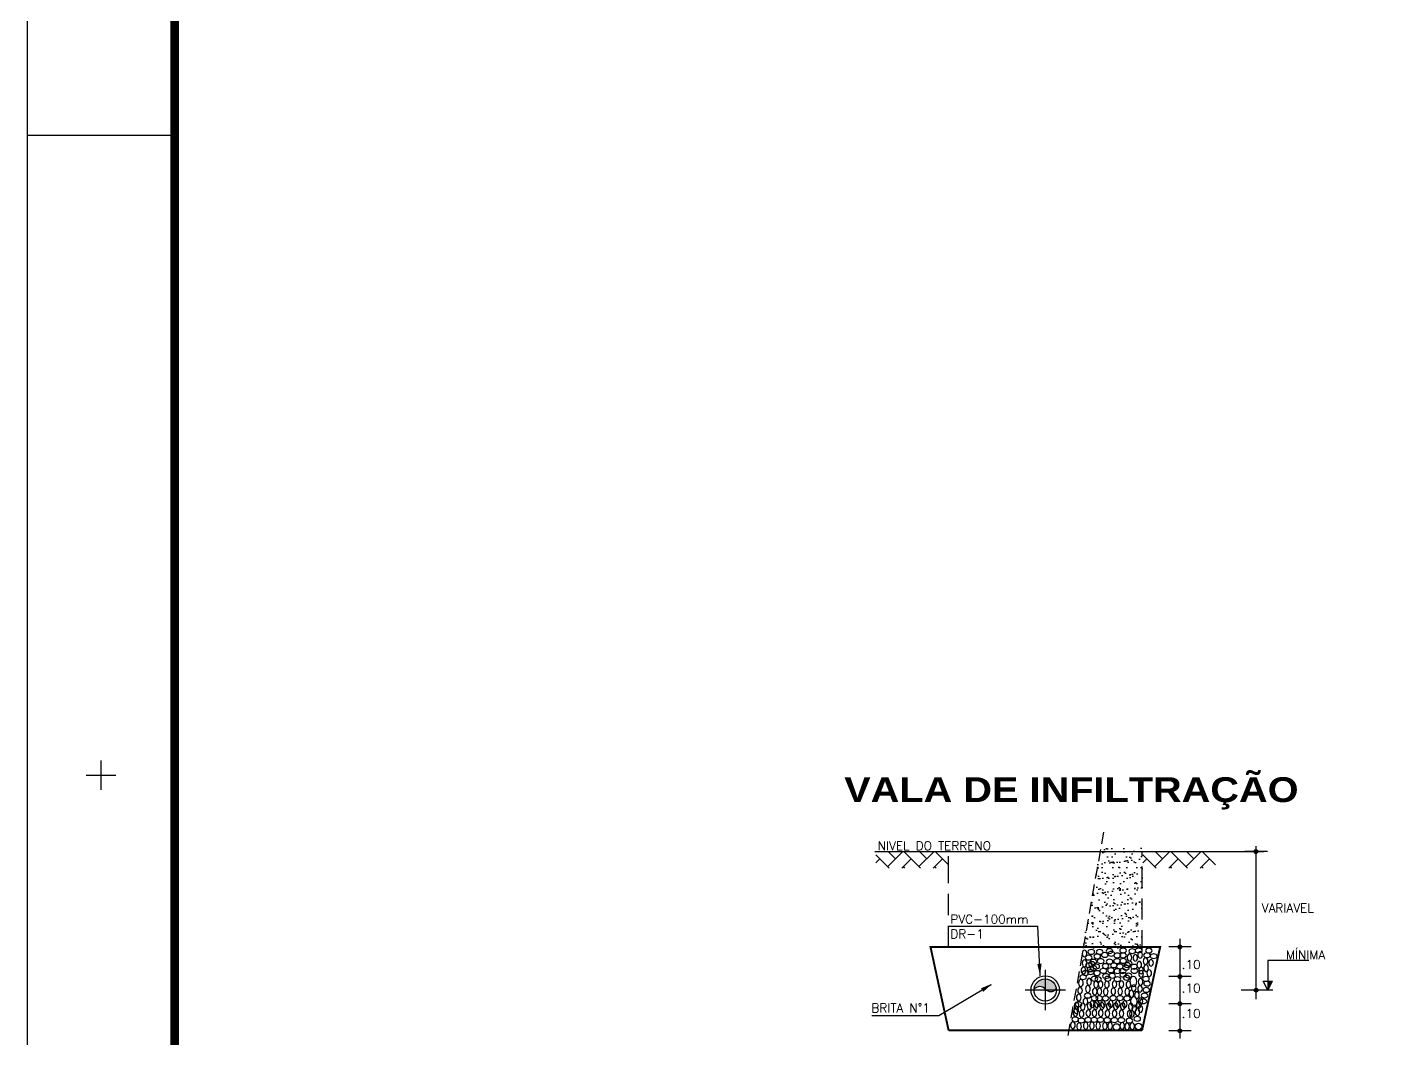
# Model space of a CAD drawing. Header units: inches. Extents: x 752 to 2304, y -3097 to -639.
# Drawn here: x 757.41 to 786.19, y -705.19 to -683.74 of the extents above; entities that cross this region are included whole.
import ezdxf
from ezdxf.enums import TextEntityAlignment as Align

# ---------------------------------------------------------------- set-up
doc = ezdxf.new("R2010")
doc.units = ezdxf.units.IN
doc.header["$MEASUREMENT"] = 0
doc.linetypes.add('CENTER', pattern=[2, 1.25, -0.25, 0.25, -0.25])
doc.linetypes.add('HIDDEN', pattern=[0.375, 0.25, -0.125])
for name, color, linetype in [('cercadura', 9, 'Continuous'), ('ESGOTO', 5, 'Continuous'), ('Hachura', 9, 'Continuous'), ('INDICAÇÕES', 9, 'Continuous'), ('PROJEÇÃO', 8, 'HIDDEN'), ('TE-ARQ', 9, 'Continuous'), ('TERRENO', 9, 'CENTER'), ('TEXTO-HIDRO', 100, 'Continuous'), ('TRAÇO', 7, 'HIDDEN'), ('TUBO3', 5, 'Continuous')]:
    doc.layers.add(name, color=color, linetype=linetype)
doc.styles.add('140-125', font='ariblk.TTF', dxfattribs={"height": 0.437})
doc.styles.add('ROMAND', font='romans.shx', dxfattribs={"height": 0.3})
doc.styles.add('ROMANS', font='romans', dxfattribs={"width": 5, "height": 1})
doc.styles.add('SWISS', font='swissb.ttf')
doc.styles.add('TEXTO-HIDRO', font='ROMANS.shx', dxfattribs={"width": 0.8, "height": 0.2})

# ---------------------------------------------------------------- blocks, each defined once
blk = doc.blocks.new('A1-FASE-FORTAL2')
at = {"layer": 'cercadura'}
for p, q in [((0, 0.5945), (0, 0)), ((0, 0.297), (0.025, 0.297)), ((0.0125, 0.191), (0.0125, 0.186)), ((0.01, 0.1885), (0.015, 0.1885))]:
    blk.add_line(p, q, dxfattribs=at)
at = {"layer": 'cercadura', "color": 152, "const_width": 0.0015}
blk.add_lwpolyline([(0.831, 0.5845), (0.025, 0.5845), (0.025, 0.01), (0.831, 0.01), (0.831, 0.5845)], close=True, dxfattribs=at)
at = {"color": 152, "style": 'ROMAND'}
for p in [(0.67499, 0.04961), (0.67499, 0.04403), (0.67499, 0.03307), (0.67499, 0.02248), (0.67499, 0.01641)]:
    blk.add_attdef('FASE', p, '', height=0.00354, dxfattribs=at)
at = {"color": 152, "style": 'ROMAND', "width": 0.8}
blk.add_attdef('HS-01/15-R01', text='', height=0.00354, dxfattribs=at).set_placement((0.78492, 0.04584), (0.81809, 0.04584), align=Align.FIT)
at = {"color": 152, "style": 'ROMANS'}
for tag, p in [('1/100', (0.79147, 0.0342)), ('?/2008', (0.81053, 0.0342)), ('MES/ANO', (0.79617, 0.0261))]:
    blk.add_attdef(tag, text='', height=0.00197, dxfattribs=at).set_placement(p, align=Align.CENTER)
blk.add_attdef('0107_HS_01_SIT_LEG_R0A', text='', height=0.00174, dxfattribs=at).set_placement((0.78371, 0.01703), (0.82028, 0.01703), align=Align.FIT)
at = {"layer": 'cercadura', "style": 'SWISS'}
for p in [(0.30782, 0.10236), (0.30782, 0.09758), (0.30782, 0.09279), (0.30782, 0.08801), (0.30782, 0.08323), (0.30782, 0.07844), (0.03034, 0.01433)]:
    blk.add_attdef('-', p, '', height=0.0016, dxfattribs=at)

msp = doc.modelspace()

# ---------------------------------------------------------------- hatches: boundary and pattern name
h = msp.add_hatch(color=7)
h.paths.add_polyline_path([(779.186, -704.155), (778.994, -704.155, 0.344566)])
h.paths.add_polyline_path([(779.186, -704.155, 0.052316), (779.209, -704.132, 0.386525), (778.974, -703.918), (778.974, -704.135, 0.045568), (778.994, -704.155)])
h.paths.add_polyline_path([(778.974, -704.135), (778.974, -703.918, 0.395107), (778.738, -704.139, -0.459897)])
at = {"layer": 'Hachura'}
h = msp.add_hatch(dxfattribs=at)
h.set_pattern_fill('AR-SAND', color=256, scale=0.117188, style=0)
h.set_pattern_definition([(37.5, (-105.59046, -727.98204), (-0.007382034, 0.22579966), [0, -0.178125, 0, -0.19921875, 0, -0.190429688]), (7.5, (-105.59046, -727.98204), (0.20739571, 0.33072024), [0, -0.09609375, 0, -0.160546875, 0, -0.061523437]), (327.5, (-105.7346, -727.98204), (0.3649385, 0.00066317), [0, -0.05859375, 0, -0.2109375, 0, -0.275390625]), (317.5, (-105.7346, -727.98204), (0.35228046, 0.1028526), [0, -0.029296875, 0, -0.13828125, 0, -0.158203125])])
edge = h.paths.add_edge_path()
edge.add_line((781.03, -701.146), (780.135, -701.146))
edge.add_line((780.135, -701.146), (779.765, -703.265))
edge.add_line((779.765, -703.265), (780.975, -703.265))
edge.add_ellipse((780.983, -703.335), major_axis=(0, -0.0715), ratio=0.689655, start_angle=171.3139, end_angle=188.6861, ccw=False)
edge.add_line((781.03, -703.259), (781.03, -701.146))
at = {"layer": 'TERRENO'}
h = msp.add_hatch(dxfattribs=at)
h.set_pattern_fill('AR-HBONE', color=256, scale=0.058594, style=0)
h.set_pattern_definition([(45, (-89.46375, -728.05466), (3e-17, 0.331456304), [0.703125, -0.234375]), (135, (-89.29802, -727.88893), (3e-17, 0.331456304), [0.703125, -0.234375])])
h.paths.add_polyline_path([(776.928, -701.219), (775.386, -701.219), (775.386, -701.57), (776.928, -701.57)])
h = msp.add_hatch(dxfattribs=at)
h.set_pattern_fill('AR-HBONE', color=256, scale=0.058594, style=0)
h.set_pattern_definition([(45, (-83.80766, -728.05466), (3e-17, 0.331456304), [0.703125, -0.234375]), (135, (-83.64193, -727.88893), (3e-17, 0.331456304), [0.703125, -0.234375])])
h.paths.add_polyline_path([(782.584, -701.219), (781.042, -701.219), (781.042, -701.57), (782.584, -701.57)])
at = {"layer": 'TEXTO-HIDRO'}
h = msp.add_hatch(color=256, dxfattribs=at)
h.paths.add_polyline_path([(783.479, -701.219, 0.414214), (783.438, -701.177), (783.438, -701.219)])
h.paths.add_polyline_path([(783.479, -701.219), (783.438, -701.219), (783.438, -701.26, 0.414214)])
h.paths.add_polyline_path([(783.438, -701.26), (783.438, -701.219), (783.397, -701.219, 0.414214)])
h.paths.add_polyline_path([(783.438, -701.219), (783.438, -701.177, 0.414214), (783.397, -701.219)])
h = msp.add_hatch(color=256, dxfattribs=at)
h.paths.add_polyline_path([(781.868, -703.241, 0.414214), (781.826, -703.2), (781.826, -703.241)])
h.paths.add_polyline_path([(781.868, -703.241), (781.826, -703.241), (781.826, -703.282, 0.414214)])
h.paths.add_polyline_path([(781.826, -703.282), (781.826, -703.241), (781.785, -703.241, 0.414214)])
h.paths.add_polyline_path([(781.826, -703.241), (781.826, -703.2, 0.414214), (781.785, -703.241)])
for points in [[(778.866, -703.851), (778.897, -703.595), (778.806, -703.601)], [(777.851, -704.02), (777.614, -704.117), (777.662, -704.194)], [(783.692, -704.157), (783.791, -703.965), (783.692, -703.965)]]:
    msp.add_hatch(color=256, dxfattribs=at).paths.add_polyline_path(points)
h = msp.add_hatch(color=256, dxfattribs=at)
h.paths.add_polyline_path([(781.868, -703.87, 0.414214), (781.826, -703.829), (781.826, -703.87)])
h.paths.add_polyline_path([(781.868, -703.87), (781.826, -703.87), (781.826, -703.912, 0.414214)])
h.paths.add_polyline_path([(781.826, -703.912), (781.826, -703.87), (781.785, -703.87, 0.414214)])
h.paths.add_polyline_path([(781.826, -703.87), (781.826, -703.829, 0.414214), (781.785, -703.87)])
h = msp.add_hatch(color=256, dxfattribs=at)
h.paths.add_polyline_path([(783.482, -704.157, 0.414214), (783.441, -704.115), (783.441, -704.157)])
h.paths.add_polyline_path([(783.482, -704.157), (783.441, -704.157), (783.441, -704.198, 0.414214)])
h.paths.add_polyline_path([(783.441, -704.198), (783.441, -704.157), (783.4, -704.157, 0.414214)])
h.paths.add_polyline_path([(783.441, -704.157), (783.441, -704.115, 0.414214), (783.4, -704.157)])
h = msp.add_hatch(color=256, dxfattribs=at)
h.paths.add_polyline_path([(781.868, -704.445, 0.414214), (781.826, -704.403), (781.826, -704.445)])
h.paths.add_polyline_path([(781.868, -704.445), (781.826, -704.445), (781.826, -704.486, 0.414214)])
h.paths.add_polyline_path([(781.826, -704.486), (781.826, -704.445), (781.785, -704.445, 0.414214)])
h.paths.add_polyline_path([(781.826, -704.445), (781.826, -704.403, 0.414214), (781.785, -704.445)])
h = msp.add_hatch(color=256, dxfattribs=at)
h.paths.add_polyline_path([(781.868, -705.019, 0.414214), (781.826, -704.978), (781.826, -705.019)])
h.paths.add_polyline_path([(781.868, -705.019), (781.826, -705.019), (781.826, -705.06, 0.414214)])
h.paths.add_polyline_path([(781.826, -705.06), (781.826, -705.019), (781.785, -705.019, 0.414214)])
h.paths.add_polyline_path([(781.826, -705.019), (781.826, -704.978, 0.414214), (781.785, -705.019)])

# ---------------------------------------------------------------- linework, layer by layer
at = {"color": 7}
for p, q in [((778.974, -703.726), (778.974, -704.583)), ((779.402, -704.155), (778.546, -704.155))]:
    msp.add_line(p, q, dxfattribs=at)
at = {"color": 5}
msp.add_circle((778.974, -704.155), 0.301, dxfattribs=at)
at = {"color": 7}
msp.add_circle((778.974, -704.155), 0.236, dxfattribs=at)
for centre, start, end in [((778.858, -704.238), 41.5394, 140.0035), ((779.09, -704.032), 221.5394, 320.0035)]:
    msp.add_arc(centre, 0.155, start, end, dxfattribs=at)
at = {"layer": 'ESGOTO', "color": 7, "const_width": 0.042}
for points in [[(776.928, -705.011), (776.544, -703.241), (781.409, -703.241), (781.025, -705.011)], [(776.928, -705.011), (781.025, -705.011)]]:
    msp.add_lwpolyline(points, dxfattribs=at)
at = {"layer": 'Hachura'}
for centre in [(780.483, -704.939), (780.952, -704.928)]:
    msp.add_circle(centre, 0.0705, dxfattribs=at)
at = {"layer": 'Hachura', "extrusion": (0, 0, -1)}
for centre, major_axis in [((779.808, -703.38), (0, -0.0715)), ((779.95, -703.346), (-0.0715, 0)), ((780.128, -703.347), (-0.0715, 0)), ((780.235, -703.411), (-0.0715, 0)), ((780.335, -703.33), (-0.0715, 0)), ((780.375, -703.386), (-0.0715, 0)), ((780.502, -703.421), (-0.0715, 0)), ((780.623, -703.316), (-0.0715, 0)), ((780.623, -703.42), (-0.0715, 0)), ((780.818, -703.331), (-0.0715, 0)), ((780.954, -703.316), (-0.0715, 0)), ((780.983, -703.408), (0, -0.0715)), ((781.13, -703.418), (-0.0715, 0)), ((781.17, -703.318), (-0.0715, 0)), ((781.271, -703.437), (-0.0715, 0)), ((779.783, -703.74), (0, -0.0715)), ((779.808, -703.588), (0, -0.0715)), ((779.894, -703.467), (-0.0715, 0)), ((779.898, -703.629), (-0.0715, 0)), ((779.932, -703.713), (-0.0715, 0)), ((779.961, -703.605), (-0.0715, 0)), ((779.997, -703.554), (-0.0715, 0)), ((779.996, -703.688), (-0.0715, 0)), ((780.055, -703.656), (-0.0715, 0)), ((780.077, -703.441), (-0.0715, 0)), ((780.148, -703.542), (-0.0715, 0)), ((780.251, -703.647), (-0.0715, 0)), ((780.337, -703.552), (-0.0715, 0)), ((780.428, -703.631), (-0.0715, 0)), ((780.496, -703.541), (-0.0715, 0)), ((780.555, -703.655), (-0.0715, 0)), ((780.624, -703.536), (-0.0715, 0)), ((780.683, -703.68), (-0.0715, 0)), ((780.709, -703.625), (-0.0715, 0)), ((780.742, -703.59), (-0.0715, 0)), ((780.758, -703.463), (0, -0.0715)), ((780.857, -703.661), (-0.0715, 0)), ((780.883, -703.471), (0, -0.0715)), ((780.966, -703.618), (0, -0.0715)), ((781.005, -703.741), (0, -0.0715)), ((781.1, -703.543), (0, -0.0715)), ((781.111, -703.693), (0, -0.0715)), ((781.215, -703.578), (0, -0.0715)), ((779.73, -704.006), (0, -0.0715)), ((779.779, -703.882), (-0.0715, 0)), ((779.826, -703.795), (-0.0715, 0)), ((779.904, -703.979), (0, -0.0715)), ((779.937, -703.773), (-0.0715, 0)), ((780.019, -703.916), (-0.0715, 0)), ((780.072, -703.795), (-0.0715, 0)), ((780.05, -704.033), (0, -0.0715)), ((780.095, -703.926), (-0.0715, 0)), ((780.148, -704.033), (0, -0.0715)), ((780.206, -703.749), (-0.0715, 0)), ((780.262, -703.86), (-0.0715, 0)), ((780.3, -703.914), (-0.0715, 0)), ((780.28, -704.036), (0, -0.0715)), ((780.363, -703.734), (-0.0715, 0)), ((780.39, -703.852), (-0.0715, 0)), ((780.442, -704.031), (0, -0.0715)), ((780.503, -703.754), (-0.0715, 0)), ((780.503, -703.924), (-0.0715, 0)), ((780.588, -704.031), (0, -0.0715)), ((780.615, -703.754), (-0.0715, 0)), ((780.626, -703.832), (-0.0715, 0)), ((780.697, -703.894), (-0.0715, 0)), ((780.738, -703.846), (-0.0715, 0)), ((780.841, -703.974), (0, -0.107)), ((780.862, -703.748), (-0.0715, 0)), ((780.993, -703.982), (0, -0.0715)), ((781.005, -703.812), (0, -0.0715)), ((781.108, -703.918), (-0.0715, 0)), ((781.177, -703.798), (0, -0.0715)), ((779.685, -704.315), (0, -0.0715)), ((779.711, -704.162), (0, -0.0715)), ((779.874, -704.273), (-0.0715, 0)), ((779.878, -704.132), (0, -0.0715)), ((780.024, -704.186), (0, -0.0715)), ((780.123, -704.186), (0, -0.0715)), ((780.255, -704.189), (0, -0.0715)), ((780.417, -704.183), (0, -0.0715)), ((780.562, -704.183), (0, -0.0715)), ((780.711, -704.19), (0, -0.0715)), ((780.736, -704.038), (0, -0.0715)), ((780.801, -704.232), (0, -0.0715)), ((780.848, -704.117), (0, -0.0715)), ((780.916, -704.262), (0, -0.0715)), ((780.982, -704.127), (0, -0.0715)), ((781.076, -704.27), (-0.0715, 0)), ((781.114, -704.152), (-0.0715, 0)), ((781.132, -704.018), (-0.0715, 0)), ((779.632, -704.58), (0, -0.0715)), ((779.64, -704.482), (0, -0.0715)), ((779.681, -704.456), (-0.0715, 0)), ((779.769, -704.506), (0, -0.0715)), ((779.825, -704.397), (0, -0.0715)), ((779.912, -704.492), (0, -0.0715)), ((779.971, -704.452), (0, -0.0715)), ((780.02, -704.328), (-0.0715, 0)), ((780.041, -704.492), (0, -0.0715)), ((780.07, -704.452), (0, -0.0715)), ((780.118, -704.328), (-0.0715, 0)), ((780.175, -704.492), (0, -0.0715)), ((780.201, -704.454), (0, -0.0715)), ((780.25, -704.331), (-0.0715, 0)), ((780.318, -704.497), (0, -0.0715)), ((780.363, -704.449), (0, -0.0715)), ((780.412, -704.325), (-0.0715, 0)), ((780.469, -704.497), (0, -0.0715)), ((780.509, -704.449), (0, -0.0715)), ((780.558, -704.325), (-0.0715, 0)), ((780.616, -704.497), (0, -0.0715)), ((780.658, -704.456), (0, -0.0715)), ((780.706, -704.332), (-0.0715, 0)), ((780.787, -704.508), (0, -0.0715)), ((780.851, -704.403), (0, -0.107)), ((780.859, -704.546), (0, -0.0715)), ((780.954, -704.471), (0, -0.0715)), ((780.992, -704.396), (0, -0.0715)), ((780.992, -704.555), (0, -0.0715)), ((781.052, -704.394), (-0.0715, 0)), ((779.61, -704.777), (-0.0715, 0)), ((779.614, -704.635), (0, -0.0715)), ((779.739, -704.8), (-0.0715, 0)), ((779.744, -704.658), (0, -0.0715)), ((779.882, -704.786), (-0.0715, 0)), ((779.887, -704.644), (0, -0.0715)), ((780.011, -704.786), (-0.0715, 0)), ((780.015, -704.644), (0, -0.0715)), ((780.145, -704.786), (-0.0715, 0)), ((780.15, -704.644), (0, -0.0715)), ((780.288, -704.792), (-0.0715, 0)), ((780.292, -704.65), (0, -0.0715)), ((780.439, -704.792), (-0.0715, 0)), ((780.443, -704.65), (0, -0.0715)), ((780.586, -704.792), (-0.0715, 0)), ((780.59, -704.65), (0, -0.0715)), ((780.757, -704.802), (-0.0715, 0)), ((780.762, -704.66), (0, -0.0715)), ((780.811, -704.66), (0, -0.0715)), ((780.924, -704.765), (-0.0715, 0)), ((780.928, -704.624), (0, -0.0715)), ((779.561, -704.901), (0, -0.0715)), ((779.691, -704.924), (0, -0.0715)), ((779.833, -704.91), (0, -0.0715)), ((779.962, -704.91), (0, -0.0715)), ((780.096, -704.91), (0, -0.0715)), ((780.239, -704.916), (0, -0.0715)), ((780.349, -704.916), (0, -0.0715)), ((780.607, -704.915), (0, -0.0715)), ((780.708, -704.926), (0, -0.0715)), ((780.819, -704.92), (0, -0.0715))]:
    msp.add_ellipse(centre, major_axis=major_axis, ratio=0.689655, dxfattribs=at)
at = {"layer": 'PROJEÇÃO'}
msp.add_line((780.207, -700.806), (779.452, -705.132), dxfattribs=at)
at = {"layer": 'TEXTO-HIDRO'}
for p, q in [((783.68, -701.219), (783.205, -701.219)), ((783.438, -701.105), (783.438, -704.35)), ((776.913, -702.799), (778.815, -702.799)), ((778.867, -703.851), (778.815, -702.799)), ((781.823, -703.072), (781.823, -705.181)), ((782.068, -703.241), (781.593, -703.241)), ((783.692, -703.529), (783.692, -704.157)), ((784.559, -703.529), (783.692, -703.529)), ((782.068, -703.87), (781.593, -703.87)), ((777.829, -704.041), (776.722, -704.701)), ((783.794, -704.157), (783.126, -704.157)), ((783.692, -704.157), (783.594, -703.965)), ((783.594, -703.965), (783.791, -703.965)), ((783.692, -704.157), (783.791, -703.965)), ((782.068, -704.445), (781.593, -704.445)), ((776.722, -704.701), (775.299, -704.701)), ((782.068, -705.019), (781.593, -705.019))]:
    msp.add_line(p, q, dxfattribs=at)
for centre in [(783.438, -701.219), (781.826, -703.241), (781.826, -703.87), (783.441, -704.157), (781.826, -704.445), (781.826, -705.019)]:
    msp.add_circle(centre, 0.0412, dxfattribs=at)
at = {"layer": 'TRAÇO'}
msp.add_line((776.928, -701.57), (776.928, -701.219), dxfattribs=at)
at = {"layer": 'TRAÇO', "ltscale": 1.8}
for p, q in [((781.03, -703.337), (781.03, -701.219)), ((776.928, -703.241), (776.928, -701.57))]:
    msp.add_line(p, q, dxfattribs=at)
at = {"layer": 'TUBO3'}
msp.add_line((775.367, -701.219), (783.605, -701.219), dxfattribs=at)

# ---------------------------------------------------------------- block references
at = {"layer": 'INDICAÇÕES', "color": 7, "xscale": 124.9997536747053, "yscale": 124.9997536747053, "zscale": 124.9997536747105}
msp.add_blockref('A1-FASE-FORTAL2', (757.409, -723.161), dxfattribs=at)

# ---------------------------------------------------------------- texts
at = {"layer": 'TE-ARQ', "style": '140-125'}
msp.add_text(' VALA DE INFILTRAÇÃO', height=0.52604, dxfattribs=at).set_placement((774.482, -700.17))
at = {"layer": 'TEXTO-HIDRO', "style": 'TEXTO-HIDRO'}
for s, p in [('NIVEL DO TERRENO', (775.425, -701.191)), ('VARIAVEL', (783.562, -702.508)), ('PVC-100mm', (776.965, -702.747)), ('DR-1', (776.965, -703.059)), ('MÍNIMA', (784.072, -703.503)), ('.10', (781.866, -703.708)), ('.10', (781.866, -704.208)), ('BRITA N%%D1', (775.293, -704.628)), ('.10', (781.866, -704.746))]:
    msp.add_text(s, height=0.1875, dxfattribs=at).set_placement(p)

doc.saveas('drawing.dxf')
